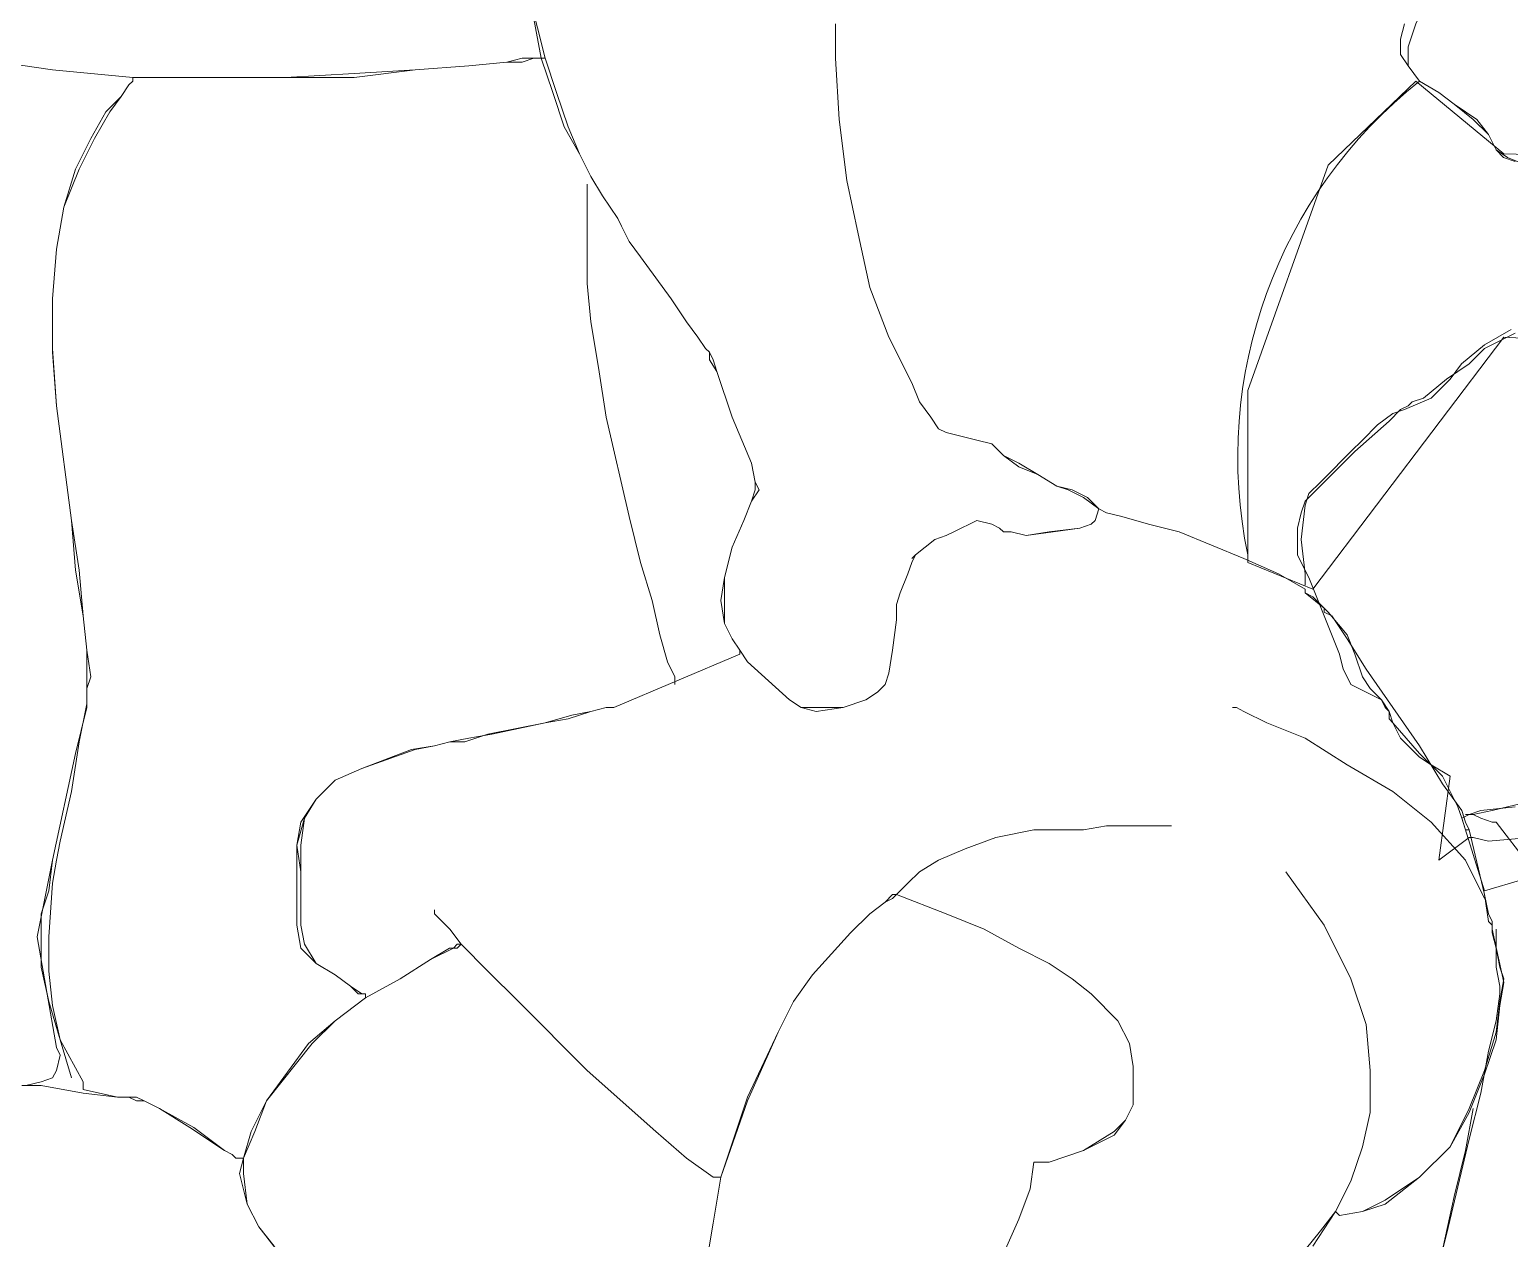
# Model space of a CAD drawing. Header units: centimetres. Extents: x -9.9 to 12.1, y -14.8 to 2.1.
# Drawn here: x 11.97169 to 11.99219, y -11.83397 to -11.81722 of the extents above; entities that cross this region are included whole.
import ezdxf

# ---------------------------------------------------------------- set-up
doc = ezdxf.new("R2010")
doc.units = ezdxf.units.CM
doc.header["$MEASUREMENT"] = 0
doc.layers.add('PDF _Geometria_Num_Penna__7', color=7, linetype='Continuous', lineweight=18)

msp = doc.modelspace()

# ---------------------------------------------------------------- linework, layer by layer
at = {"layer": 'PDF _Geometria_Num_Penna__7', "color": 7, "linetype": 'Continuous', "lineweight": 18, "flags": 128}
for points in [[(11.99232599090972, -11.81343906718142), (11.99206139548455, -11.81433869162662), (11.99200847639959, -11.81470912522171), (11.99190263822966, -11.81502663973179), (11.99190263822966, -11.81529123515684), (11.99184971914458, -11.81544999241184), (11.99184971914458, -11.81566166875187), (11.9917968000595, -11.81582042600694), (11.99169096188957, -11.815979183262), (11.99153220463445, -11.81624377868705), (11.99105593286943, -11.81682588862218), (11.9908971756143, -11.81714340313225), (11.99079133744437, -11.81746091764232), (11.99079133744437, -11.81772551306737), (11.99095009469938, -11.8179371894074), (11.99121469012443, -11.81809594666241), (11.99142636646452, -11.81825470391753), (11.99169096188957, -11.81846638025756), (11.99190263822966, -11.81867805659754), (11.99200847639959, -11.81888973293762), (11.99216723365459, -11.81899557110767), (11.99243182907965, -11.81910140927765)], [(11.97861977149462, -11.81677296953716), (11.9788314478347, -11.81761967489733), (11.97877852874963, -11.81761967489733), (11.9786726905797, -11.81761967489733), (11.97851393332457, -11.81767259398235), (11.97830225698449, -11.81767259398235), (11.97777306613439, -11.81772551306737), (11.97703219894431, -11.8177784321524), (11.97618549358408, -11.81788427032238), (11.97523295005392, -11.81788427032238), (11.97422748743868, -11.81788427032238), (11.9731161866534, -11.81788427032238), (11.97200488586811, -11.8177784321524), (11.97089358508283, -11.81761967489733), (11.96967644612762, -11.81730216038726), (11.96909433619244, -11.81709048404723)], [(11.9828534746925, -11.81714340313225), (11.9828534746925, -11.81761967489733), (11.98290639377758, -11.81846638025756), (11.98301223194751, -11.81931308561774), (11.98317098920263, -11.82005395280787), (11.98332974645764, -11.82079481999806), (11.9835943418828, -11.82148276810323), (11.98391185639282, -11.82211779712331), (11.98401769456275, -11.82238239254842), (11.98417645181787, -11.82259406888851), (11.98428228998791, -11.82275282614352), (11.98438812815784, -11.82280574522848), (11.98481148083802, -11.82291158339852), (11.9850231571781, -11.82296450248355), (11.985181914433, -11.82312325973855), (11.98539359077308, -11.82328201699362), (11.98565818619825, -11.8233878551636), (11.9859227816233, -11.82354661241867), (11.98613445796327, -11.82359953150369), (11.98634613430336, -11.82370536967373), (11.98650489155836, -11.8238641269288), (11.9864519724734, -11.82402288418381), (11.98639905338832, -11.82407580326877), (11.98624029613331, -11.82412872235379), (11.98586986253811, -11.82418164143881), (11.98549942894313, -11.82423456052384), (11.98528775260304, -11.82418164143881), (11.985181914433, -11.82418164143881), (11.98512899534803, -11.82412872235379), (11.9850231571781, -11.82407580326877), (11.98481148083802, -11.82402288418381), (11.98449396632789, -11.82418164143881), (11.98438812815784, -11.82423456052384), (11.98422937090283, -11.82428747960886), (11.98396477547778, -11.82449915594889), (11.98391185639282, -11.82460499411893), (11.98385893730774, -11.82476375137394), (11.9837530991377, -11.82502834679905), (11.98370018005273, -11.82518710405405), (11.98370018005273, -11.82539878039408), (11.98364726096777, -11.8258221330742), (11.9835943418828, -11.82613964758422), (11.98354142279761, -11.82629840483934), (11.98348850371265, -11.8263513239243), (11.98343558462768, -11.82640424300932), (11.98327682737267, -11.82651008117937), (11.98295931286254, -11.82661591934941), (11.98258887926745, -11.82661591934941), (11.98237720292736, -11.82661591934941), (11.98221844567247, -11.82651008117937), (11.98163633573729, -11.82598089032921), (11.98153049756725, -11.8258221330742), (11.9814246593972, -11.82566337581913), (11.98131882122727, -11.82545169947911), (11.98131882122727, -11.82513418496903), (11.98131882122727, -11.82481667045896), (11.9814246593972, -11.82439331777884), (11.98158341665221, -11.82402288418381), (11.98168925482225, -11.82375828875876), (11.9817950929923, -11.82359953150369), (11.98174217390722, -11.82349369333365), (11.98168925482225, -11.8232290979086), (11.9814246593972, -11.82259406888851), (11.98121298305712, -11.82195903986831), (11.98116006397215, -11.8218002826133), (11.98110714488719, -11.82169444444331), (11.98105422580211, -11.82164152535823), (11.98094838763206, -11.82148276810323), (11.98078963037706, -11.8212710917632), (11.98057795403697, -11.82095357725307), (11.98015460135703, -11.82037146731794), (11.9799958441019, -11.82015979097791), (11.97989000593186, -11.81994811463783), (11.9798370868469, -11.8198422764679), (11.97973124867685, -11.81968351921278), (11.97962541050681, -11.81952476195777), (11.9794666532518, -11.81926016653272), (11.97930789599679, -11.81894265202264), (11.97914913874167, -11.81857221842755), (11.97899038148666, -11.81809594666241), (11.97883162423166, -11.81761967489733), (11.97861994789157, -11.81677296953716)], [(11.97861994789157, -11.81677296953716), (11.97877870514669, -11.81761967489733), (11.97893746240159, -11.81809594666241), (11.97909621965671, -11.81857221842755), (11.97930789599679, -11.81894265202264), (11.9794666532518, -11.81926016653272), (11.97962541050681, -11.81952476195777), (11.97973124867685, -11.81968351921278), (11.9798370868469, -11.8198422764679), (11.97989000593186, -11.81994811463783), (11.9799958441019, -11.82015979097791), (11.98015460135703, -11.82037146731794), (11.98057795403697, -11.82095357725307), (11.98078963037706, -11.8212710917632), (11.98094838763206, -11.82148276810323), (11.98105422580211, -11.82164152535823), (11.98110714488719, -11.82169444444331), (11.98110714488719, -11.8218002826133), (11.98121298305712, -11.82195903986831), (11.9814246593972, -11.82259406888851), (11.98168925482225, -11.8232290979086), (11.98174217390722, -11.82349369333365), (11.98174217390722, -11.82359953150369), (11.98168925482225, -11.82375828875876), (11.98158341665221, -11.82402288418381), (11.9814246593972, -11.82439331777884), (11.98131882122727, -11.82481667045896), (11.98126590214219, -11.82513418496903), (11.98131882122727, -11.82545169947911), (11.9814246593972, -11.82566337581913), (11.98153049756725, -11.8258221330742), (11.98163633573729, -11.82598089032921), (11.98221844567247, -11.82651008117937), (11.98237720292736, -11.82661591934941), (11.98258887926745, -11.82666883843437), (11.98295931286254, -11.82661591934941), (11.98327682737267, -11.82651008117937), (11.98343558462768, -11.82640424300932), (11.98348850371265, -11.8263513239243), (11.98354142279761, -11.82629840483934), (11.9835943418828, -11.82613964758422), (11.98364726096777, -11.8258221330742), (11.98370018005273, -11.82539878039408), (11.98370018005273, -11.82518710405405), (11.9837530991377, -11.82502834679905), (11.98385893730774, -11.82476375137394), (11.98391185639282, -11.82460499411893), (11.98396477547778, -11.82449915594889)], [(11.97877852874963, -11.81761967489733), (11.97872560966466, -11.81761967489733), (11.9786726905797, -11.81761967489733), (11.97851393332457, -11.81761967489733), (11.97830225698449, -11.81767259398235), (11.97777306613439, -11.81772551306737), (11.97703219894431, -11.8177784321524), (11.97618549358408, -11.81783135123742), (11.97523295005392, -11.81788427032238), (11.97422748743868, -11.81788427032238), (11.9731161866534, -11.81788427032238), (11.97200488586811, -11.8177784321524), (11.97089358508283, -11.81761967489733), (11.96967644612762, -11.81730216038726), (11.96909433619244, -11.81709048404723)], [(11.9828534746925, -11.81714340313225), (11.9828534746925, -11.81761967489733), (11.98290639377758, -11.81846638025756), (11.98301223194751, -11.81931308561774), (11.98317098920263, -11.82005395280787), (11.98332974645764, -11.82079481999806), (11.9835943418828, -11.82148276810323), (11.98391185639282, -11.82211779712331), (11.98401769456275, -11.82238239254842), (11.98417645181787, -11.82259406888851), (11.98428228998791, -11.82275282614352), (11.98438812815784, -11.82280574522848), (11.98481148083802, -11.82291158339852), (11.9850231571781, -11.82296450248355), (11.985181914433, -11.82312325973855), (11.98539359077308, -11.8232290979086), (11.98565818619825, -11.8233878551636), (11.9859227816233, -11.82354661241867), (11.98608153887819, -11.82359953150369), (11.98629321521828, -11.82370536967373), (11.98650489155836, -11.8238641269288), (11.9864519724734, -11.82402288418381), (11.98639905338832, -11.82407580326877), (11.98624029613331, -11.82412872235379), (11.98581694345314, -11.82418164143881), (11.98549942894313, -11.82423456052384), (11.98528775260304, -11.82418164143881), (11.985181914433, -11.82418164143881), (11.98512899534803, -11.82412872235379), (11.9850231571781, -11.82407580326877), (11.98481148083802, -11.82402288418381), (11.98449396632789, -11.82418164143881), (11.98438812815784, -11.82423456052384), (11.98422937090283, -11.82428747960886), (11.98396477547778, -11.82449915594889), (11.98391185639282, -11.82455207503391)], [(11.99227289542769, -11.81904849019269), (11.99211413817268, -11.81899557110767), (11.99200830000263, -11.81888973293762), (11.99190246183271, -11.81867805659759), (11.99174370457758, -11.81846638025756), (11.99142619006757, -11.81825470391753), (11.99121451372748, -11.81809594666241), (11.99094991830232, -11.8179371894074), (11.99079116104742, -11.81772551306737), (11.99068532287727, -11.81756675581237), (11.99068532287727, -11.81735507947228), (11.99073824196246, -11.81714340313225)], [(11.97089376147978, -11.81761967489733), (11.97200506226507, -11.8177784321524), (11.97311636305035, -11.81788427032238), (11.97311636305035, -11.8179371894074), (11.97306344396538, -11.81799010849243), (11.97295760579534, -11.81814886574749), (11.97279884854022, -11.81836054208752), (11.97258717220025, -11.81873097568261), (11.97237549586016, -11.81915432836273), (11.97216381952019, -11.81968351921278), (11.97205798135003, -11.82026562914796), (11.97200506226507, -11.82095357725307), (11.97200506226507, -11.82169444444331), (11.97205798135003, -11.82243531163344), (11.97226965769012, -11.82402288418381), (11.97237549586016, -11.82471083228897), (11.97242841494524, -11.82534586130906), (11.9724813340302, -11.8258221330742), (11.97253425311517, -11.82619256666929), (11.9724813340302, -11.8263513239243), (11.9724813340302, -11.82661591934941), (11.97232257677508, -11.8272509483695), (11.97200506226507, -11.82873268274987), (11.97179338592509, -11.82979106445008), (11.97205798135003, -11.83132571791548), (11.97211090043511, -11.83143155608546), (11.97205798135003, -11.83164323242549), (11.97200506226507, -11.83174907059554), (11.97184630501006, -11.83180198968056), (11.97163462866997, -11.83185490876552)], [(11.97311636305035, -11.8179371894074), (11.97306344396538, -11.81799010849243), (11.97295760579534, -11.81814886574749), (11.97274592945525, -11.81836054208752), (11.97253425311517, -11.81873097568261), (11.97232257677508, -11.81915432836273), (11.97216381952019, -11.81968351921278), (11.97205798135003, -11.82026562914796), (11.97200506226507, -11.82095357725307), (11.97200506226507, -11.82164152535823), (11.97205798135003, -11.82243531163344), (11.97226965769012, -11.82402288418381), (11.97232257677508, -11.82471083228897), (11.97242841494524, -11.82534586130906), (11.9724813340302, -11.8258221330742), (11.9724813340302, -11.82619256666929), (11.9724813340302, -11.82656300026433), (11.97237549586016, -11.82709219111449), (11.97226965769012, -11.82778013921966), (11.97211090043511, -11.82846808732482), (11.97205798135003, -11.82873268274987), (11.97200506226507, -11.82905019725995), (11.9719521431801, -11.82979106445008), (11.9719521431801, -11.83026733621516), (11.97200506226507, -11.83074360798035), (11.97211090043511, -11.83121987974543), (11.97226965769012, -11.83174907059554)], [(11.99497194516023, -11.82164152535823), (11.99211431456963, -11.82148276810323), (11.98946836031901, -11.82497542771397), (11.98856873587381, -11.82460499411893), (11.98856873587381, -11.82222363529336), (11.98968003665909, -11.81910140927765), (11.9908971756143, -11.8179371894074), (11.99211431456963, -11.81894265202264), (11.99608324594551, -11.81904849019269)], [(11.97941373416672, -11.8193660047027), (11.97941373416672, -11.81941892378778), (11.97941373416672, -11.81957768104279), (11.97941373416672, -11.81989519555286), (11.97941373416672, -11.82026562914796), (11.97941373416672, -11.82074190091304), (11.9794666532518, -11.8212710917632), (11.97957249142184, -11.82190612078334), (11.97967832959177, -11.82259406888851), (11.9799958441019, -11.82396996509878), (11.98015460135703, -11.82460499411893), (11.98031335861192, -11.82513418496903), (11.98041919678208, -11.82561045673417), (11.98052503495201, -11.82598089032921), (11.98063087312205, -11.82619256666929), (11.98063087312205, -11.82629840483934)], [(11.99227307182464, -11.8214298490182), (11.99184971914458, -11.82164152535823), (11.99163804280461, -11.82185320169832), (11.99132052829436, -11.82206487803835), (11.99100301378435, -11.8223294734634), (11.99084425652934, -11.82238239254842), (11.99079133744437, -11.82243531163344), (11.99068549927422, -11.82248823071846), (11.99052674201932, -11.82264698797347), (11.99005047025419, -11.82307034065359), (11.98962711757413, -11.82349369333365), (11.98946836031901, -11.82365245058871), (11.98936252214908, -11.82375828875876), (11.98930960306388, -11.82391704601376), (11.98925668397892, -11.82412872235379), (11.98925668397892, -11.82434039869388), (11.98925668397892, -11.82449915594889), (11.98930960306388, -11.82460499411893), (11.98941544123404, -11.82481667045896), (11.98962711757413, -11.82534586130906), (11.9898387939141, -11.82587505215922), (11.98989171299906, -11.82608672849925), (11.98994463208414, -11.82619256666929), (11.98999755116911, -11.82629840483934), (11.99020922750919, -11.82640424300932), (11.99042090384917, -11.82651008117937), (11.99052674201932, -11.82666883843437), (11.99057966110429, -11.82682759568938), (11.99068549927422, -11.82703927202947), (11.99095009469938, -11.82730386745458), (11.99110885195439, -11.82740970562451), (11.99137344737944, -11.82756846287957), (11.99121469012443, -11.82873268274987), (11.99163804280461, -11.82841516823975), (11.99169096188957, -11.82841516823975), (11.99190263822966, -11.82846808732482), (11.99248474816472, -11.82841516823975)], [(11.98936234575212, -11.824922508629), (11.98936234575212, -11.82486958954398), (11.98936234575212, -11.82476375137394), (11.98930942666705, -11.82428747960886), (11.98936234575212, -11.82381120784372), (11.98941526483709, -11.82365245058871), (11.9895740220921, -11.82349369333365), (11.98962694117717, -11.82344077424868), (11.98999737477216, -11.82307034065359), (11.99015613202728, -11.82291158339852), (11.99036780836725, -11.82269990705849), (11.99057948470734, -11.82254114980343), (11.99073824196246, -11.82248823071846), (11.99110867555744, -11.8223294734634), (11.99137327098249, -11.82206487803835), (11.9915320282375, -11.82185320169832), (11.99184954274751, -11.82158860627327), (11.99221997634272, -11.82137692993318)], [(11.98497023809302, -11.83465962027121), (11.98539359077308, -11.83370707674094), (11.98555234802809, -11.83328372406088), (11.98560526711317, -11.83291329046578), (11.98565818619825, -11.83291329046578), (11.98581694345314, -11.83291329046578), (11.98629321521828, -11.83275453321078), (11.98671656789834, -11.83248993778573), (11.98687532515346, -11.83233118053066), (11.98698116332339, -11.83211950419063), (11.98698116332339, -11.83159031334047), (11.98692824423842, -11.8312727988304), (11.98676948698342, -11.83095528432033), (11.98639905338832, -11.83058485072523), (11.98613445796327, -11.8303731743852), (11.98581694345314, -11.83016149804517), (11.98539359077308, -11.82994982170514), (11.98491731900794, -11.82968522628004), (11.98438812815784, -11.82947354994001), (11.98370018005273, -11.82920895451496), (11.98364726096777, -11.82920895451496), (11.98354142279761, -11.829314792685), (11.98332974645764, -11.82947354994001), (11.98306515103259, -11.82973814536511), (11.98253596018249, -11.83032025530024), (11.98227136475743, -11.83069068889528), (11.98205968841735, -11.83111404157539), (11.98163633573729, -11.83201366602059), (11.98126590214219, -11.83312496680581), (11.98116006397215, -11.83312496680581), (11.98078963037706, -11.83286037138076), (11.98036627769688, -11.83248993778573), (11.97941373416672, -11.83164323242549), (11.97846119063656, -11.83069068889528), (11.97803783795639, -11.83026733621516), (11.97766740436141, -11.82989690262012), (11.97761448527633, -11.82989690262012), (11.97756156619137, -11.82994982170514), (11.97724405168135, -11.83010857896015), (11.97682069900118, -11.8303731743852), (11.97634442723604, -11.83063776981031), (11.97634442723604, -11.83058485072523), (11.97629150815107, -11.83058485072523), (11.97613275089607, -11.83047901255525), (11.97592107455598, -11.83032025530024), (11.97565647913093, -11.83016149804517), (11.97549772187581, -11.82989690262012), (11.97544480279084, -11.82963230719507), (11.97544480279084, -11.82915603542993), (11.97544480279084, -11.82889144000488), (11.97539188370588, -11.82852100640979), (11.97549772187581, -11.82815057281475), (11.97565647913093, -11.8278859773897), (11.97592107455598, -11.82762138196459), (11.97629150815107, -11.82746262470958), (11.97703237534126, -11.82719802928453), (11.97729697076631, -11.82714511019951), (11.97750864710629, -11.82709219111449), (11.97777324253134, -11.82703927202947), (11.97809075704147, -11.82698635294445), (11.97883162423166, -11.82682759568938), (11.97920205782664, -11.8267217575194), (11.9794666532518, -11.82666883843437), (11.97967832959177, -11.82661591934941), (11.97978416776182, -11.82661591934941), (11.98153049756725, -11.82587505215922), (11.98153049756725, -11.8258221330742), (11.98163633573729, -11.82598089032921), (11.98221844567247, -11.82651008117937), (11.98237720292736, -11.82661591934941), (11.98258887926745, -11.82661591934941), (11.98295931286254, -11.82661591934941), (11.98327682737267, -11.82651008117937), (11.98343558462768, -11.82640424300932), (11.98348850371265, -11.8263513239243), (11.98354142279761, -11.82629840483934), (11.9835943418828, -11.82613964758422), (11.98364726096777, -11.8258221330742), (11.98370018005273, -11.82539878039408), (11.98370018005273, -11.82518710405405), (11.9837530991377, -11.82502834679905), (11.98385893730774, -11.82476375137394), (11.98391185639282, -11.82460499411893), (11.98396477547778, -11.82449915594889), (11.98422937090283, -11.82428747960886), (11.98438812815784, -11.82423456052384), (11.98449396632789, -11.82418164143881), (11.98481148083802, -11.82402288418381), (11.9850231571781, -11.82407580326877), (11.98512899534803, -11.82412872235379), (11.985181914433, -11.82418164143881), (11.98528775260304, -11.82418164143881), (11.98549942894313, -11.82423456052384), (11.98586986253811, -11.82418164143881), (11.98624029613331, -11.82412872235379), (11.98639905338832, -11.82407580326877), (11.9864519724734, -11.82402288418381), (11.98650489155836, -11.8238641269288), (11.98661072972841, -11.82391704601376), (11.98682240606849, -11.82396996509878), (11.98719283966348, -11.82407580326877), (11.98761619234365, -11.82418164143881), (11.98851581678884, -11.82455207503391), (11.98899208855387, -11.82476375137394), (11.98936252214908, -11.82497542771397), (11.98936252214908, -11.82502834679905), (11.98946836031901, -11.82508126588401), (11.98968003665909, -11.8252929422241), (11.98994463208414, -11.82561045673417), (11.99005047025419, -11.82587505215922), (11.99015630842412, -11.82619256666929), (11.99026214659427, -11.8263513239243), (11.99042090384917, -11.82651008117937), (11.99047382293424, -11.82661591934941), (11.99052674201932, -11.82666883843437), (11.99052674201932, -11.82677467660442), (11.99057966110429, -11.82682759568938), (11.99095009469938, -11.8272509483695), (11.9912676092094, -11.82756846287957), (11.99147928554948, -11.82799181555969), (11.99153220463445, -11.82815057281475), (11.99158512371941, -11.82830933006976), (11.99163804280461, -11.82830933006976), (11.99184971914458, -11.82920895451496), (11.99190263822966, -11.82957938810999), (11.99195555731462, -11.82963230719507), (11.99195555731462, -11.82968522628004), (11.99211431456963, -11.83042609347022), (11.99206139548455, -11.83074360798035), (11.99200847639959, -11.83121987974543), (11.99184971914458, -11.83169615151052), (11.99163804280461, -11.83222534236062), (11.99137344737944, -11.83270161412575), (11.99095009469938, -11.83312496680581), (11.99047382293424, -11.83344248131589), (11.99015630842412, -11.83360123857095), (11.9898387939141, -11.83365415765597), (11.98978587482913, -11.83360123857095), (11.98946836031901, -11.83407751033609)], [(11.98650471516141, -11.8238641269288), (11.98661055333146, -11.82391704601376), (11.98682222967143, -11.82396996509878), (11.98719266326652, -11.82407580326877), (11.9876160159467, -11.82418164143881), (11.98851564039189, -11.82455207503391), (11.98899191215692, -11.82476375137394), (11.98936234575212, -11.82497542771397), (11.98936234575212, -11.82502834679905), (11.98962694117717, -11.82524002313908)], [(11.9898387939141, -11.83365415765597), (11.99015630842412, -11.83360123857095), (11.99047382293424, -11.83349540040096), (11.99095009469938, -11.83312496680581), (11.99137344737944, -11.83270161412575), (11.99163804280461, -11.83217242327565), (11.99184971914458, -11.83164323242549), (11.99200847639959, -11.83111404157539), (11.99206139548455, -11.83069068889528), (11.99211431456963, -11.8303731743852), (11.99206139548455, -11.8302144171302), (11.99200847639959, -11.82994982170514), (11.99195555731462, -11.82973814536511), (11.99195555731462, -11.82963230719507), (11.99195555731462, -11.82957938810999), (11.99190263822966, -11.82947354994001), (11.99184971914458, -11.82920895451496), (11.99163804280461, -11.82830933006976), (11.99158512371941, -11.82820349189972), (11.99153220463445, -11.82804473464471), (11.9912676092094, -11.82767430104961), (11.99095009469938, -11.82714511019951), (11.99057966110429, -11.82661591934941), (11.99020922750919, -11.82608672849925), (11.98994463208414, -11.82566337581913), (11.98973295574406, -11.82534586130906), (11.98962711757413, -11.8252929422241), (11.98962711757413, -11.82524002313908)], [(11.98153049756725, -11.82587505215922), (11.97978416776182, -11.82661591934941), (11.97967832959177, -11.82661591934941), (11.9794666532518, -11.82666883843437), (11.97914913874167, -11.82677467660442), (11.97883162423166, -11.82682759568938), (11.97803783795639, -11.82698635294445), (11.97772032344637, -11.82709219111449), (11.97750864710629, -11.82709219111449), (11.97729697076631, -11.82714511019951), (11.9769794562563, -11.82719802928453), (11.97629150815107, -11.82746262470958), (11.97592107455598, -11.82762138196459), (11.97565647913093, -11.8278859773897), (11.97544480279084, -11.82820349189972), (11.97539188370588, -11.82852100640979), (11.97539188370588, -11.82889144000488), (11.97539188370588, -11.82915603542993), (11.97539188370588, -11.82963230719507), (11.97544480279084, -11.82994982170514), (11.97565647913093, -11.83016149804517), (11.97592107455598, -11.83032025530024), (11.97613275089607, -11.83047901255525), (11.976238589066, -11.83058485072523), (11.97629150815107, -11.83058485072523)], [(11.98835705953372, -11.82661591934941), (11.9884099786188, -11.82661591934941), (11.98851581678884, -11.82666883843437), (11.98883333129886, -11.82682759568938), (11.98936252214908, -11.82703927202947), (11.98994463208414, -11.82740970562451), (11.99057966110429, -11.82778013921966), (11.99110885195439, -11.82820349189972), (11.99158512371941, -11.82873268274987), (11.99184971914458, -11.82926187359998)], [(11.99237890999468, -11.82899727817487), (11.99184971914458, -11.82915603542999), (11.99153220463445, -11.82815057281475), (11.99163804280461, -11.82809765372967), (11.9917968000595, -11.82804473464471), (11.99227307182464, -11.82799181555969)], [(11.99237873359773, -11.82793889647466), (11.99195538091767, -11.82804473464471), (11.99169078549262, -11.82809765372967), (11.99158494732246, -11.82809765372967)], [(11.99163804280461, -11.82809765372967), (11.99169096188957, -11.82809765372967), (11.9917968000595, -11.82815057281475), (11.99195555731462, -11.82820349189972), (11.99200847639959, -11.82820349189972), (11.99290810084478, -11.82936771177002)], [(11.98370018005273, -11.82920895451496), (11.9837530991377, -11.82915603542999), (11.98385893730774, -11.82905019725995), (11.98401769456275, -11.82889144000488), (11.98428228998791, -11.82873268274987), (11.98465272358289, -11.82857392549481), (11.98507607626307, -11.82841516823975), (11.98560526711317, -11.82830933006976), (11.98618737704835, -11.82830933006976), (11.98629321521828, -11.82830933006976), (11.98661072972841, -11.82825641098474), (11.9875103541736, -11.82825641098474)], [(11.98518173803604, -11.83465962027121), (11.98518173803604, -11.83471253935618), (11.9852875762062, -11.83476545844126), (11.98539341437613, -11.83492421569626), (11.98560509071622, -11.83503005386625), (11.9858167670563, -11.83513589203629), (11.9861342815662, -11.83524173020634), (11.98645179607645, -11.8352946492913), (11.98687514875651, -11.83534756837638), (11.98740433960661, -11.83524173020634), (11.98788061137175, -11.83508297295127), (11.98830396405181, -11.83487129661124), (11.98867439764701, -11.83465962027121), (11.98936234575212, -11.83413042942105), (11.9895740220921, -11.833865833996), (11.98978569843207, -11.83360123857095), (11.98999737477216, -11.83317788589089), (11.99015613202728, -11.83270161412575), (11.99026197019721, -11.83222534236062), (11.99026197019721, -11.83164323242549), (11.99020905111224, -11.83100820340535), (11.98999737477216, -11.8303731743852), (11.98962694117717, -11.82963230719507), (11.98909775032696, -11.82889144000488)], [(11.98105404940516, -11.8343950248461), (11.9811598875752, -11.83375999582602), (11.98126572574524, -11.83312496680581), (11.98163615934034, -11.83201366602059), (11.9820595120204, -11.83111404157539), (11.98227118836048, -11.83069068889528), (11.98253578378553, -11.83032025530024), (11.98306497463564, -11.82973814536511), (11.98332957006069, -11.82947354994001), (11.98354124640077, -11.829314792685), (11.98364708457082, -11.82920895451496), (11.98370000365578, -11.82920895451496), (11.984387951761, -11.82947354994001), (11.98491714261099, -11.82968522628004), (11.98539341437613, -11.82994982170514), (11.9858167670563, -11.83016149804517), (11.9861342815662, -11.8303731743852), (11.98639887699148, -11.83058485072523), (11.98676931058646, -11.83095528432033), (11.98692806784147, -11.8312727988304), (11.98698098692644, -11.83159031334047), (11.98698098692644, -11.83211950419063), (11.98687514875651, -11.83233118053066), (11.9867163915015, -11.83248993778573), (11.98629303882133, -11.83275453321078), (11.9858167670563, -11.83291329046578), (11.98565800980118, -11.83291329046578), (11.98560509071622, -11.83291329046578), (11.98555217163125, -11.83328372406088), (11.98539341437613, -11.83370707674094), (11.98497006169607, -11.83465962027121)], [(11.98497023809302, -11.83465962027121), (11.98539359077308, -11.83370707674094), (11.98555234802809, -11.83328372406088), (11.98560526711317, -11.83291329046578), (11.98565818619825, -11.83291329046578), (11.98581694345314, -11.83291329046578), (11.98629321521828, -11.83275453321078), (11.98671656789834, -11.83254285687069), (11.98687532515346, -11.83233118053066), (11.98698116332339, -11.83211950419063), (11.98698116332339, -11.83159031334047), (11.98692824423842, -11.8312727988304), (11.98676948698342, -11.83095528432033), (11.98639905338832, -11.83058485072523), (11.98613445796327, -11.8303731743852), (11.98581694345314, -11.83016149804517), (11.98539359077308, -11.82994982170514), (11.98491731900794, -11.82968522628004), (11.98438812815784, -11.82947354994001), (11.98370018005273, -11.82920895451496), (11.98364726096777, -11.82926187359998), (11.98354142279761, -11.829314792685), (11.98332974645764, -11.82947354994001), (11.98306515103259, -11.82973814536511), (11.98253596018249, -11.83032025530024), (11.98227136475743, -11.83069068889528), (11.98205968841735, -11.83111404157539), (11.98163633573729, -11.83206658510561), (11.98126590214219, -11.83312496680581), (11.98116006397215, -11.83375999582602), (11.98105422580211, -11.8343950248461)], [(11.97729697076631, -11.82942063085498), (11.97729697076631, -11.82947354994001), (11.97740280893636, -11.82957938810999), (11.97750864710629, -11.82968522628004), (11.97766740436141, -11.82989690262012), (11.97803783795639, -11.83026733621516), (11.97846119063656, -11.83069068889528), (11.97941373416672, -11.83164323242549), (11.98036627769688, -11.83248993778573), (11.98078963037706, -11.83286037138076), (11.98116006397215, -11.83312496680581)], [(11.99116177103947, -11.83455378210117), (11.99132052829436, -11.83391875308102), (11.99163804280461, -11.83259577595571), (11.9917968000595, -11.83196074693557), (11.99190263822966, -11.83137863700044), (11.99200847639959, -11.83095528432033), (11.99206139548455, -11.83058485072523), (11.99206139548455, -11.83047901255525), (11.99200847639959, -11.8302144171302), (11.99200847639959, -11.82989690262012), (11.99200847639959, -11.82968522628004)], [(11.97766722796446, -11.82989690262012), (11.97761430887938, -11.82994982170514), (11.97750847070945, -11.82994982170514), (11.9772438752844, -11.83010857896015), (11.97682052260422, -11.8303731743852), (11.9763442508392, -11.83063776981031), (11.97592089815903, -11.83095528432033), (11.97555046456393, -11.8312727988304), (11.97496835462887, -11.83206658510561), (11.97475667828878, -11.83248993778573), (11.97465084011874, -11.83286037138076), (11.97459792103366, -11.83307204772085), (11.97470375920382, -11.83349540040096), (11.97486251645871, -11.83381291491098), (11.9750741927988, -11.83407751033609), (11.97528586913888, -11.83428918667606)], [(11.97507436919575, -11.83407751033609), (11.97486269285566, -11.83381291491098), (11.97470393560077, -11.83349540040096), (11.97465101651569, -11.83307204772085), (11.97465101651569, -11.83286037138076), (11.9748097737707, -11.83248993778573), (11.97496853102582, -11.83206658510561), (11.97560356004596, -11.8312727988304), (11.97592107455598, -11.83095528432033), (11.97634442723604, -11.83063776981031), (11.97682069900118, -11.8303731743852), (11.97724405168135, -11.83010857896015), (11.97756156619137, -11.82994982170514), (11.97761448527633, -11.82989690262012), (11.97766740436141, -11.82989690262012), (11.97803783795639, -11.83026733621516), (11.97846119063656, -11.83069068889528), (11.97941373416672, -11.83164323242549), (11.98036627769688, -11.83248993778573), (11.98078963037706, -11.83286037138076), (11.98116006397215, -11.83312496680581), (11.98126590214219, -11.83312496680581), (11.98116006397215, -11.83375999582602), (11.98105422580211, -11.8343950248461)], [(11.97454517834565, -11.83286037138076), (11.97449225926068, -11.8328074522958), (11.97438642109064, -11.83275453321078), (11.9739101493255, -11.83243701870065), (11.97348679664533, -11.83217242327565), (11.97327512030547, -11.83206658510561), (11.97316928213531, -11.83206658510561), (11.97306344396538, -11.83201366602059), (11.97290468671026, -11.83201366602059), (11.97242841494524, -11.83196074693557), (11.97184630501006, -11.83185490876552), (11.97158170958501, -11.83185490876552)], [(11.99169096188957, -11.83217242327565), (11.99158512371941, -11.83275453321078), (11.99142636646452, -11.83338956223092), (11.9912676092094, -11.83413042942105), (11.99110885195439, -11.83460670118619), (11.99095009469938, -11.83513589203629), (11.9908971756143, -11.83524173020634), (11.99079133744437, -11.83555924471641), (11.99057966110429, -11.83603551648149), (11.9903679847642, -11.83651178824663), (11.99015630842412, -11.83688222184166), (11.98989171299906, -11.83725265543676), (11.98920376489395, -11.83809936079699), (11.98883333129886, -11.83841687530701), (11.98851581678884, -11.83873438981708), (11.98825122136379, -11.83894606615717), (11.98819830227883, -11.83899898524219)]]:
    msp.add_lwpolyline(points, dxfattribs=at)
msp.add_lwpolyline([(11.97184630501006, -11.82989690262012), (11.97184630501006, -11.82973814536511), (11.97184630501006, -11.82947354994001), (11.9719521431801, -11.82915603542993), (11.97200506226507, -11.82873268274987), (11.97232257677508, -11.8272509483695), (11.9724813340302, -11.82661591934941), (11.9724813340302, -11.8263513239243), (11.97253425311517, -11.82619256666929), (11.9724813340302, -11.8258221330742), (11.97242841494524, -11.82534586130906), (11.97237549586016, -11.82471083228897), (11.97226965769012, -11.82402288418381), (11.97205798135003, -11.82243531163344), (11.97200506226507, -11.82169444444331), (11.97200506226507, -11.82095357725307), (11.97205798135003, -11.82026562914796), (11.97216381952019, -11.81968351921278), (11.97237549586016, -11.81915432836273), (11.97258717220025, -11.81873097568261), (11.97279884854022, -11.81836054208752), (11.97295760579534, -11.81814886574749), (11.97306344396538, -11.81799010849243), (11.97311636305035, -11.8179371894074), (11.97311636305035, -11.81788427032238), (11.97422766383563, -11.81788427032238), (11.97523312645076, -11.81788427032238), (11.97618566998103, -11.81788427032238), (11.97703237534126, -11.8177784321524), (11.97777324253134, -11.81772551306737), (11.97830243338144, -11.81767259398235), (11.97851410972153, -11.81767259398235), (11.97867286697665, -11.81761967489733), (11.97872578606161, -11.81761967489733), (11.97877870514669, -11.81761967489733), (11.97883162423166, -11.81761967489733), (11.97899038148666, -11.81809594666241), (11.97914913874167, -11.81857221842755), (11.97930789599679, -11.81894265202264), (11.9794666532518, -11.81926016653272), (11.97962541050681, -11.81952476195777), (11.97973124867685, -11.81968351921278), (11.9798370868469, -11.8198422764679), (11.97989000593186, -11.81994811463783), (11.9799958441019, -11.82015979097791), (11.98015460135703, -11.82037146731794), (11.98057795403697, -11.82095357725307), (11.98078963037706, -11.8212710917632), (11.98094838763206, -11.82148276810323), (11.98105422580211, -11.82164152535823), (11.98110714488719, -11.82169444444331), (11.98116006397215, -11.8218002826133), (11.98121298305712, -11.82195903986831), (11.9814246593972, -11.82259406888851), (11.98168925482225, -11.8232290979086), (11.98174217390722, -11.82349369333365), (11.9817950929923, -11.82359953150369), (11.98168925482225, -11.82375828875876), (11.98158341665221, -11.82402288418381), (11.9814246593972, -11.82439331777884), (11.98131882122727, -11.82481667045896), (11.98131882122727, -11.82513418496903), (11.98131882122727, -11.82545169947911), (11.9814246593972, -11.82566337581913), (11.98153049756725, -11.8258221330742), (11.98153049756725, -11.82587505215922), (11.97978416776182, -11.82661591934941), (11.97967832959177, -11.82661591934941), (11.9794666532518, -11.82666883843437), (11.97920205782664, -11.8267217575194), (11.97883162423166, -11.82682759568938), (11.97809075704147, -11.82698635294445), (11.97777324253134, -11.82703927202947), (11.97750864710629, -11.82709219111449), (11.97729697076631, -11.82714511019951), (11.97703237534126, -11.82719802928453), (11.97629150815107, -11.82746262470958), (11.97592107455598, -11.82762138196459), (11.97565647913093, -11.8278859773897), (11.97549772187581, -11.82815057281475), (11.97544480279084, -11.82852100640979), (11.97544480279084, -11.82889144000488), (11.97544480279084, -11.82915603542993), (11.97544480279084, -11.82963230719507), (11.97549772187581, -11.82989690262012), (11.97565647913093, -11.83016149804517), (11.97592107455598, -11.83032025530024), (11.97613275089607, -11.83047901255525), (11.97629150815107, -11.83058485072523), (11.97634442723604, -11.83058485072523), (11.97634442723604, -11.83063776981031), (11.97592107455598, -11.83095528432033), (11.97560356004596, -11.8312727988304), (11.97496853102582, -11.83206658510561), (11.9748097737707, -11.83248993778573), (11.97465101651569, -11.83286037138076), (11.97454517834565, -11.83286037138076), (11.97449225926068, -11.8328074522958), (11.97438642109064, -11.83275453321078), (11.97396306841058, -11.83243701870065), (11.97348679664533, -11.83217242327565), (11.97327512030547, -11.83206658510561), (11.97316928213531, -11.83201366602059), (11.97306344396538, -11.83201366602059), (11.97290468671026, -11.83201366602059), (11.97242841494524, -11.8319078278506), (11.97242841494524, -11.83180198968056), (11.97211090043511, -11.83121987974543), (11.9719521431801, -11.83069068889528), (11.97184630501006, -11.8302144171302)], close=True, dxfattribs=at)
at = {"layer": 'PDF _Geometria_Num_Penna__7', "color": 7, "linetype": 'Continuous', "lineweight": 18}
msp.add_arc((11.99507330995466, -11.8231466021948), 0.006643710230757815, 128.3613782430531, 191.7466260333607, dxfattribs=at)

doc.saveas('drawing.dxf')
